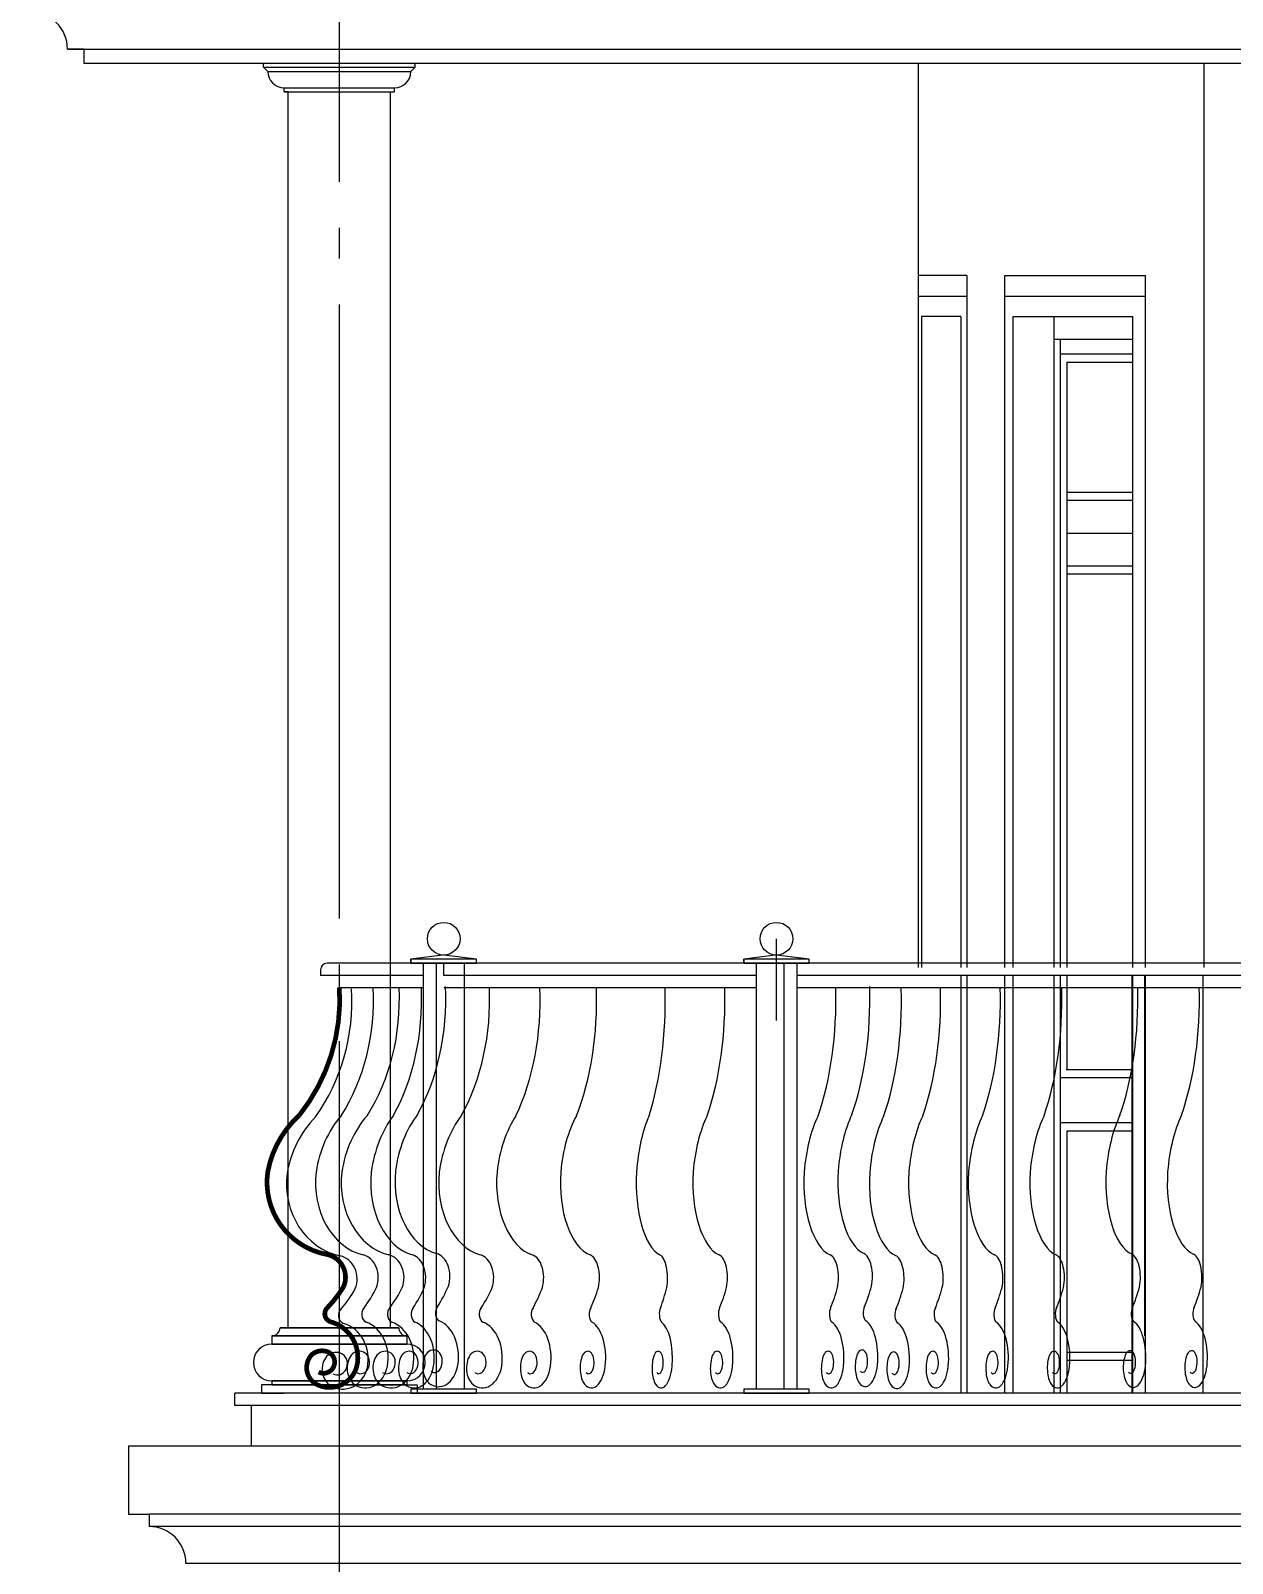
# Model space of a CAD drawing. Extents: x -133165 to 20117, y 15722 to 63536.
# Drawn here: x -130177 to -127241, y 51509 to 55253 of the extents above; entities that cross this region are included whole.
import ezdxf

# ---------------------------------------------------------------- set-up
doc = ezdxf.new("R2010")
doc.units = 0
doc.linetypes.add('GOST2_303_5', pattern=[24, 20, -1.5, 1, -1.5])
doc.layers.get('0').update_dxf_attribs({"linetype": 'CONTINUOUS'})
for name, color, linetype in [('9', 7, 'CONTINUOUS'), ('AXIS', 7, 'GOST2_303_5'), ('BALUSTRADE', 60, 'CONTINUOUS'), ('DOORS', 32, 'CONTINUOUS'), ('FRIZ', 173, 'CONTINUOUS'), ('WALL', 5, 'CONTINUOUS')]:
    doc.layers.add(name, color=color, linetype=linetype)

# ---------------------------------------------------------------- blocks, each defined once
blk = doc.blocks.new('A$C5A567AD7')
at = {"layer": 'WALL', "color": 251, "ltscale": 100, "const_width": 10}
blk.add_lwpolyline([(89.3, 0, -0.185604), (4.2, -271.8, 0.164154), (-62.6, -391.3, 0.401799), (62.1, -567.2, -0.487781), (98, -636.6, -0.054114), (64.8, -679.6, 0.566041), (70, -710.3, -0.405124), (126.7, -803.9, -0.498628), (38.7, -842.2, -0.46591), (30.4, -780.5, -0.316922), (68.1, -775.9, -0.956284), (45.2, -817.3)], format="xyb", dxfattribs=at)

msp = doc.modelspace()

# ---------------------------------------------------------------- linework, layer by layer
at = {"ltscale": 10}
for p, q in [((-130086.7, 55208.3), (-130046.7, 55208.3)), ((-130046.7, 55208.3), (-130086.7, 55208.3)), ((-130086.7, 55208.3), (-130046.7, 55208.3)), ((-130046.7, 55208.3), (-130086.7, 55208.3)), ((-130046.7, 55208.3), (-123321.4, 55208.3)), ((-130046.7, 55208.3), (-130046.7, 55174.3)), ((-130046.7, 55208.3), (-130046.7, 55208.3)), ((-130046.7, 55208.3), (-130046.7, 55174.3)), ((-130046.7, 55208.3), (-130046.7, 55208.3)), ((-130046.7, 55174.3), (-124187.1, 55174.3)), ((-129607.4, 55163.8), (-129607.4, 55174.3)), ((-129597.4, 55153.8), (-129607.4, 55163.8)), ((-129607.4, 55163.8), (-129237.4, 55163.8)), ((-129247.4, 55153.8), (-129237.4, 55163.8)), ((-129237.4, 55163.8), (-129237.4, 55174.3)), ((-128007.4, 52964.8), (-128007.4, 55174.3)), ((-127310.1, 55174.3), (-127310.1, 52964.8)), ((-129597.4, 55153.8), (-129247.4, 55153.8)), ((-129557.4, 55103.8), (-129557.4, 55113.8)), ((-129557.4, 55113.8), (-129287.4, 55113.8)), ((-129547.4, 55103.8), (-129557.4, 55103.8)), ((-129557.4, 55103.8), (-129287.4, 55103.8)), ((-129547.4, 52084.5), (-129547.4, 55103.8)), ((-129547.4, 55103.8), (-129297.4, 55103.8)), ((-129297.4, 52084.5), (-129297.4, 55103.8)), ((-129297.4, 55103.8), (-129287.4, 55103.8)), ((-129287.4, 55103.8), (-129287.4, 55113.8)), ((-128354.4, 52834.8), (-128354.4, 53034.8)), ((-129170.4, 52994.8), (-129247.4, 52984.8)), ((-129087.4, 52984.8), (-129167.4, 52994.8)), ((-128357.4, 52994.8), (-128434.4, 52984.8)), ((-128274.4, 52984.8), (-128354.4, 52994.8)), ((-129468.2, 52959), (-129468.2, 52944.8)), ((-125817.4, 52974.8), (-129452.4, 52974.8)), ((-129087.4, 52984.8), (-129247.4, 52984.8)), ((-129247.4, 52974.8), (-129247.4, 52984.8)), ((-129087.4, 52974.8), (-129247.4, 52974.8)), ((-129217.4, 52974.8), (-129217.4, 51934.5)), ((-129186, 52974.8), (-129186, 51934.5)), ((-129167.4, 52944.8), (-129167.4, 52974.8)), ((-129117.4, 52974.8), (-129117.4, 51934.5)), ((-129087.4, 52974.8), (-129087.4, 52984.8)), ((-128274.4, 52984.8), (-128434.4, 52984.8)), ((-128434.4, 52974.8), (-128434.4, 52984.8)), ((-128274.4, 52974.8), (-128434.4, 52974.8)), ((-128404.4, 52974.8), (-128404.4, 51934.5)), ((-128336.7, 52974.8), (-128336.7, 51934.5)), ((-128304.4, 52974.8), (-128304.4, 51934.5)), ((-128274.4, 52974.8), (-128274.4, 52984.8)), ((-129217.4, 52944.8), (-129468.2, 52944.8)), ((-129217.4, 52914.8), (-129422.4, 52914.8)), ((-128404.4, 52944.8), (-129167.4, 52944.8)), ((-128404.4, 52914.8), (-129167.4, 52914.8)), ((-127162.4, 52944.8), (-128304.4, 52944.8)), ((-127162.4, 52914.8), (-128304.4, 52914.8)), ((-127889.2, 52944.8), (-127889.2, 51924.5)), ((-127796.7, 51924.5), (-127796.7, 52944.8)), ((-127452.4, 51924.5), (-127452.5, 52944.8)), ((-127312.7, 52944.8), (-127312.7, 51924.5)), ((-129587.4, 52064.5), (-129587.4, 52044.5)), ((-129587.4, 52064.5), (-129257.4, 52064.5)), ((-129587.4, 52064.5), (-129587.4, 52044.5)), ((-129257.4, 52064.5), (-129587.4, 52064.5)), ((-129557.4, 52084.5), (-129567.4, 52084.5)), ((-129567.4, 52084.5), (-129277.4, 52084.5)), ((-129557.4, 52084.5), (-129567.4, 52084.5)), ((-129277.4, 52084.5), (-129567.4, 52084.5)), ((-129257.4, 52064.5), (-129257.4, 52044.5)), ((-129587.4, 52044.5), (-129257.4, 52044.5)), ((-129257.4, 52044.5), (-129587.4, 52044.5)), ((-129587.4, 51944.5), (-129612.4, 51944.5)), ((-129612.4, 51944.5), (-129612.4, 51924.5)), ((-129587.4, 51944.5), (-129612.4, 51944.5)), ((-129612.4, 51944.5), (-129612.4, 51924.5)), ((-129587.4, 51954.5), (-129587.4, 51944.5)), ((-129587.4, 51954.5), (-129257.4, 51954.5)), ((-129587.4, 51954.5), (-129587.4, 51944.5)), ((-129257.4, 51954.5), (-129587.4, 51954.5)), ((-129587.4, 51944.5), (-129257.4, 51944.5)), ((-129257.4, 51944.5), (-129587.4, 51944.5)), ((-129257.4, 51954.5), (-129257.4, 51944.5)), ((-129257.4, 51944.5), (-129232.4, 51944.5)), ((-129232.4, 51944.5), (-129232.4, 51924.5)), ((-129677.4, 51894.5), (-129677.4, 51924.5)), ((-129612.4, 51924.5), (-129557.4, 51924.5)), ((-129612.4, 51924.5), (-129557.4, 51924.5)), ((-129232.4, 51924.5), (-129287.4, 51924.5)), ((-126057.4, 51794.8), (-129937.4, 51794.8)), ((-129937.4, 51794.8), (-129937.4, 51628.8)), ((-129937.4, 51628.8), (-129887.4, 51628.8)), ((-125987.4, 51628.8), (-129887.4, 51628.8)), ((-129887.4, 51628.8), (-129887.4, 51598.8)), ((-123767.4, 51598.8), (-129887.4, 51598.8)), ((-129887.4, 51598.8), (-129887.4, 51598.8)), ((-123767.4, 51508.8), (-129797.5, 51508.8))]:
    msp.add_line(p, q, dxfattribs=at)
for points in [[(-129087.4, 52984.8), (-129247.4, 52984.8), (-129247.4, 52974.8), (-129087.4, 52974.8)], [(-128274.4, 52984.8), (-128434.4, 52984.8), (-128434.4, 52974.8), (-128274.4, 52974.8)], [(-129087.4, 51934.5), (-129247.4, 51934.5), (-129247.4, 51924.5), (-129087.4, 51924.5)], [(-128274.4, 51934.5), (-128434.4, 51934.5), (-128434.4, 51924.5), (-128274.4, 51924.5)]]:
    msp.add_lwpolyline(points, close=True, dxfattribs=at)
for centre in [(-129167.4, 53034.8), (-128354.4, 53034.8)]:
    msp.add_circle(centre, 40, dxfattribs=at)
for centre, radius, start, end in [((-130176.7, 55208.3), 90, 0, 90), ((-129557.4, 55153.8), 40, 180, 270), ((-129287.4, 55153.8), 40, 270, 360), ((-129452.4, 52959), 15.8, 90, 180), ((-129587.4, 52084.5), 20, 270, 360), ((-129587.4, 52084.5), 20, 270, 360), ((-129257.4, 52084.5), 20, 180, 270), ((-129587.4, 51999.5), 45, 90, 270), ((-129257.4, 51999.5), 45, 270, 90), ((-129887.4, 51508.8), 90, 0, 90)]:
    msp.add_arc(centre, radius, start, end, dxfattribs=at)
at = {"layer": '9', "ltscale": 50}
for p, q in [((-127903.6, 52944.8), (-127903.6, 51924.5)), ((-127775.9, 51924.5), (-127775.9, 52944.8)), ((-127483.7, 51924.5), (-127483.7, 52944.8)), ((-129677.4, 51894.5), (-129677.4, 51924.5)), ((-125817.4, 51924.5), (-129677.4, 51924.5)), ((-128067.3, 51924.5), (-128840, 51924.5)), ((-125817.4, 51894.5), (-129677.4, 51894.5)), ((-129637.4, 51794.8), (-129637.4, 51894.5))]:
    msp.add_line(p, q, dxfattribs=at)
at = {"layer": 'AXIS', "color": 147, "ltscale": 75}
msp.add_line((-129422.4, 44084.3), (-129422.4, 55554.7), dxfattribs=at)
at = {"layer": 'BALUSTRADE', "color": 252, "ltscale": 100, "const_width": 11.5}
msp.add_lwpolyline([(-129422.4, 52915.9, -0.185604), (-129520.3, 52603.4, 0.164154), (-129597.2, 52466, 0.401799), (-129453.8, 52263.6, -0.487781), (-129412.5, 52183.9, -0.054114), (-129450.7, 52134.4, 0.566041), (-129444.6, 52099.1, -0.405124), (-129379.5, 51991.4, -0.498628), (-129480.7, 51947.4, -0.46591), (-129490.2, 52018.3, -0.316922), (-129446.9, 52023.6, -0.956284), (-129473.2, 51976)], format="xyb", dxfattribs=at)
at = {"layer": 'DOORS', "ltscale": 100}
for p, q in [((-127676.1, 52964.8), (-127676.1, 54554.8)), ((-127676.1, 54499.8), (-127483.7, 54499.8)), ((-127660.7, 52964.8), (-127660.5, 54499.8)), ((-127660.5, 54463.8), (-127483.7, 54463.8)), ((-127644.9, 54443.8), (-127644.9, 53864.6)), ((-127644.9, 54443.8), (-127483.7, 54443.8)), ((-127483.7, 54125.2), (-127644.9, 54125.2)), ((-127483.7, 54105.2), (-127644.9, 54105.2)), ((-127483.7, 54025.2), (-127644.9, 54025.2)), ((-127644.9, 54005.2), (-127644.9, 52964.8)), ((-127483.7, 53945.2), (-127644.9, 53945.2)), ((-127483.7, 53925.2), (-127644.9, 53925.2)), ((-127644.9, 53824.6), (-127644.9, 53369.6)), ((-127676.1, 51924.5), (-127676.1, 52944.8)), ((-127660.8, 51924.5), (-127660.7, 52944.8)), ((-127644.9, 52944.8), (-127644.9, 52714.8)), ((-127485.7, 52694.8), (-127660.7, 52694.8)), ((-127485.7, 52714.8), (-127646.8, 52714.8)), ((-127483.7, 52584.8), (-127660.7, 52584.8)), ((-127483.7, 52564.8), (-127644.9, 52564.8)), ((-127644.9, 52564.8), (-127644.9, 51924.5)), ((-127644.9, 52024.8), (-127485.7, 52024.8)), ((-127644.9, 52004.8), (-127485.7, 52004.8))]:
    msp.add_line(p, q, dxfattribs=at)
at = {"layer": 'FRIZ', "ltscale": 50}
for p, q in [((-127889.2, 54654.8), (-128007.4, 54654.8)), ((-127889.2, 54654.8), (-127889.2, 52964.8)), ((-127796.7, 54654.8), (-127452.7, 54654.8)), ((-127796.7, 52964.8), (-127796.7, 54654.8)), ((-127452.5, 52964.8), (-127452.8, 54654.8)), ((-128007.4, 54604.8), (-127889.2, 54604.8)), ((-127796.7, 54604.8), (-127452.7, 54604.8)), ((-128000.2, 54554.8), (-128000.2, 52964.8)), ((-127903.6, 54554.8), (-128000.2, 54554.8)), ((-127903.6, 54554.8), (-127903.6, 52964.8)), ((-127775.9, 52964.8), (-127775.9, 54554.8)), ((-127775.9, 54554.8), (-127483.7, 54554.8)), ((-127483.7, 52964.8), (-127483.7, 54554.8)), ((-127903.6, 52944.8), (-127903.6, 51924.5)), ((-127889.2, 52944.8), (-127889.2, 51924.5)), ((-127796.7, 51924.5), (-127796.7, 52944.8)), ((-127775.9, 51924.5), (-127775.9, 52944.8)), ((-127485.7, 51924.5), (-127485.7, 52944.8)), ((-127454.4, 52064.5), (-127454.5, 52944.8))]:
    msp.add_line(p, q, dxfattribs=at)
at = {"layer": 'WALL', "ltscale": 50}
for p, q in [((-129287.4, 52084.5), (-129277.4, 52084.5)), ((-129287.4, 52084.5), (-129277.4, 52084.5)), ((-129257.4, 52064.5), (-129257.4, 52044.5)), ((-129257.4, 51954.5), (-129257.4, 51944.5)), ((-129257.4, 51944.5), (-129232.4, 51944.5)), ((-129232.4, 51944.5), (-129232.4, 51924.5)), ((-129232.4, 51924.5), (-129287.4, 51924.5))]:
    msp.add_line(p, q, dxfattribs=at)
msp.add_arc((-129257.4, 52084.5), 20, 180, 270, dxfattribs=at)

# ---------------------------------------------------------------- block references
at = {"layer": 'BALUSTRADE', "ltscale": 100, "yscale": 1.1499999999941792, "zscale": 1.15}
for p, xscale in [((-129485, 52912, -3.4), 1.0350000000325963), ((-129421.7, 52914.8), 0.9199999999254942), ((-129358.7, 52914.8), 0.9199999999254942), ((-129294, 52914.8, -3.4), 0.8050000000512227), ((-129234.8, 52917.8), 0.8050000000512227), ((-129127.8, 52914.8), 0.8050000000512227), ((-128993.9, 52914.8, -3.4), 0.6899999999441206), ((-128845.6, 52914.8, -3.4), 0.5749999999534339), ((-128667.6, 52914.8, -3.4), 0.4599999999627471), ((-128526.1, 52914.8, -3.4), 0.5080000000307336), ((-128254.9, 52914.8), 0.5080000000307336), ((-128172, 52918), 0.5080000000307336), ((-128094.7, 52913.1), 0.5080000000307336), ((-127999, 52914.8), 0.5080000000307336), ((-127853.1, 52914.8), 0.5080000000307336), ((-127702.8, 52914.8), 0.5080000000307336), ((-127517.2, 52916.1), 0.5080000000307336), ((-127366.8, 52916.1), 0.5080000000307336)]:
    msp.add_blockref('A$C5A567AD7', p, dxfattribs=dict(at, xscale=xscale))

doc.saveas('drawing.dxf')
